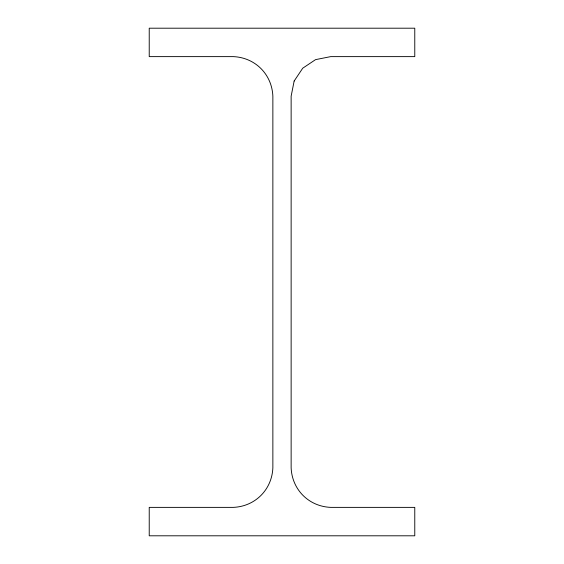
<?xml version="1.0" encoding="UTF-8"?>
<svg xmlns="http://www.w3.org/2000/svg" width="564" height="564" viewBox="0 0 564 564"><rect width="100%" height="100%" fill="white"/><g stroke="black" fill="none" stroke-linecap="round" stroke-linejoin="round"><path stroke-width="0.85" d="M294.147 81.047L291.137 96.183L291.137 467.817C292.053 489.686 308.825 506.458 330.694 507.374L414.773 507.374L414.773 535.8L149.227 535.8L149.227 507.374L233.306 507.374C255.175 506.458 271.947 489.686 272.863 467.817L272.863 96.183C271.947 74.314 255.175 57.542 233.306 56.626L149.227 56.626L149.227 28.2L414.773 28.2L414.773 56.626L330.694 56.626L315.558 59.636L302.72 68.209L294.147 81.047"/></g></svg>
